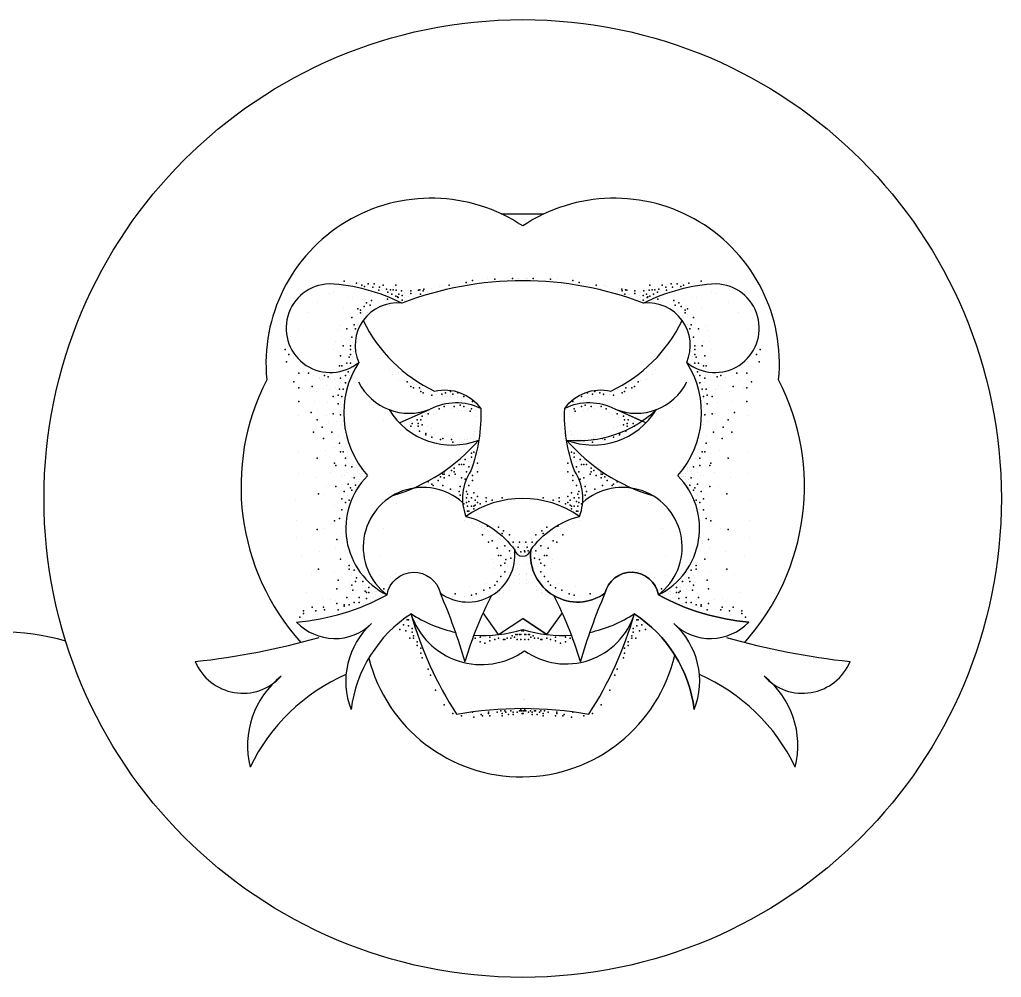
# Model space of a CAD drawing. Extents: x 225 to 1820, y 2205 to 3370.
# Drawn here: x 1113 to 1820, y 2394 to 3083 of the extents above; entities that cross this region are included whole.
import ezdxf

# ---------------------------------------------------------------- set-up
doc = ezdxf.new("R2010")
doc.units = 0
doc.header["$LTSCALE"] = 1000
doc.header["$MEASUREMENT"] = 0
for name, color, linetype in [('3', 3, 'CONTINUOUS'), ('4', 4, 'CONTINUOUS'), ('7', 7, 'CONTINUOUS'), ('BH', 3, 'CONTINUOUS'), ('DIM', 3, 'CONTINUOUS')]:
    doc.layers.add(name, color=color, linetype=linetype)

msp = doc.modelspace()

# ---------------------------------------------------------------- linework, layer by layer
at = {"layer": '3'}
for p, q in [((1428.13, 2892.56), (1428.13, 2892.56)), ((1446.6, 2893.98), (1446.6, 2893.98)), ((1450.15, 2896.82), (1450.15, 2896.82)), ((1472.17, 2896.82), (1472.17, 2896.82)), ((1477.85, 2896.82), (1477.85, 2896.82)), ((1478.67, 2896.82), (1478.67, 2896.82)), ((1500.69, 2896.82), (1500.69, 2896.82)), ((1504.24, 2893.98), (1504.24, 2893.98)), ((1522.71, 2892.56), (1522.71, 2892.56)), ((1336.5, 2886.17), (1336.5, 2886.17)), ((1339.34, 2886.88), (1339.34, 2886.88)), ((1390.48, 2886.88), (1390.48, 2886.88)), ((1398.29, 2885.46), (1398.29, 2885.46)), ((1406.82, 2887.59), (1406.82, 2887.59)), ((1409.66, 2889.72), (1409.66, 2889.72)), ((1415.34, 2891.14), (1415.34, 2891.14)), ((1416.76, 2891.85), (1416.76, 2891.85)), ((1419.6, 2889.72), (1419.6, 2889.72)), ((1531.23, 2889.72), (1531.23, 2889.72)), ((1534.07, 2891.85), (1534.07, 2891.85)), ((1535.49, 2891.14), (1535.49, 2891.14)), ((1541.18, 2889.72), (1541.18, 2889.72)), ((1544.02, 2887.59), (1544.02, 2887.59)), ((1552.54, 2885.46), (1552.54, 2885.46)), ((1560.35, 2886.88), (1560.35, 2886.88)), ((1611.5, 2886.88), (1611.5, 2886.88)), ((1614.34, 2886.17), (1614.34, 2886.17)), ((1327.26, 2879.78), (1327.26, 2879.78)), ((1349.99, 2883.33), (1349.99, 2883.33)), ((1352.83, 2883.33), (1352.83, 2883.33)), ((1359.94, 2881.91), (1359.94, 2881.91)), ((1371.3, 2879.78), (1371.3, 2879.78)), ((1390.48, 2883.33), (1390.48, 2883.33)), ((1391.19, 2884.75), (1391.19, 2884.75)), ((1393.32, 2884.04), (1393.32, 2884.04)), ((1396.87, 2884.04), (1396.87, 2884.04)), ((1553.96, 2884.04), (1553.96, 2884.04)), ((1557.51, 2884.04), (1557.51, 2884.04)), ((1559.64, 2884.75), (1559.64, 2884.75)), ((1560.35, 2883.33), (1560.35, 2883.33)), ((1579.53, 2879.78), (1579.53, 2879.78)), ((1590.9, 2881.91), (1590.9, 2881.91)), ((1598, 2883.33), (1598, 2883.33)), ((1600.84, 2883.33), (1600.84, 2883.33)), ((1623.57, 2879.78), (1623.57, 2879.78)), ((1320.16, 2872.68), (1320.16, 2872.68)), ((1346.44, 2876.23), (1346.44, 2876.23)), ((1356.39, 2871.26), (1356.39, 2871.26)), ((1358.52, 2874.81), (1358.52, 2874.81)), ((1363.49, 2872.68), (1363.49, 2872.68)), ((1367.75, 2874.1), (1367.75, 2874.1)), ((1372.01, 2876.94), (1372.01, 2876.94)), ((1376.27, 2877.65), (1376.27, 2877.65)), ((1379.83, 2877.65), (1379.83, 2877.65)), ((1571.01, 2877.65), (1571.01, 2877.65)), ((1574.56, 2877.65), (1574.56, 2877.65)), ((1578.82, 2876.94), (1578.82, 2876.94)), ((1583.09, 2874.1), (1583.09, 2874.1)), ((1587.35, 2872.68), (1587.35, 2872.68)), ((1592.32, 2874.81), (1592.32, 2874.81)), ((1594.45, 2871.26), (1594.45, 2871.26)), ((1604.39, 2876.23), (1604.39, 2876.23)), ((1630.68, 2872.68), (1630.68, 2872.68)), ((1356.39, 2864.17), (1356.39, 2864.17)), ((1360.65, 2870.55), (1360.65, 2870.55)), ((1590.19, 2870.55), (1590.19, 2870.55)), ((1594.45, 2864.17), (1594.45, 2864.17)), ((1313.77, 2859.91), (1313.77, 2859.91)), ((1342.18, 2859.2), (1342.18, 2859.2)), ((1343.6, 2863.46), (1343.6, 2863.46)), ((1354.25, 2860.62), (1354.25, 2860.62)), ((1596.58, 2860.62), (1596.58, 2860.62)), ((1607.24, 2863.46), (1607.24, 2863.46)), ((1608.66, 2859.2), (1608.66, 2859.2)), ((1637.07, 2859.91), (1637.07, 2859.91)), ((1340.76, 2851.39), (1340.76, 2851.39)), ((1345.02, 2851.39), (1345.02, 2851.39)), ((1354.96, 2853.52), (1354.96, 2853.52)), ((1595.87, 2853.52), (1595.87, 2853.52)), ((1605.82, 2851.39), (1605.82, 2851.39)), ((1610.08, 2851.39), (1610.08, 2851.39)), ((1309.5, 2845.71), (1309.5, 2845.71)), ((1339.34, 2845.71), (1339.34, 2845.71)), ((1353.54, 2844.29), (1353.54, 2844.29)), ((1354.25, 2848.55), (1354.25, 2848.55)), ((1596.58, 2848.55), (1596.58, 2848.55)), ((1597.29, 2844.29), (1597.29, 2844.29)), ((1611.5, 2845.71), (1611.5, 2845.71)), ((1641.33, 2845.71), (1641.33, 2845.71)), ((1310.21, 2839.32), (1310.21, 2839.32)), ((1313.77, 2837.19), (1313.77, 2837.19)), ((1352.83, 2840.74), (1352.83, 2840.74)), ((1354.25, 2835.77), (1354.25, 2835.77)), ((1372.01, 2839.32), (1372.01, 2839.32)), ((1578.82, 2839.32), (1578.82, 2839.32)), ((1596.58, 2835.77), (1596.58, 2835.77)), ((1598, 2840.74), (1598, 2840.74)), ((1637.07, 2837.19), (1637.07, 2837.19)), ((1640.62, 2839.32), (1640.62, 2839.32)), ((1317.32, 2830.09), (1317.32, 2830.09)), ((1321.58, 2829.38), (1321.58, 2829.38)), ((1352.12, 2833.64), (1352.12, 2833.64)), ((1352.83, 2830.09), (1352.83, 2830.09)), ((1354.25, 2833.64), (1354.25, 2833.64)), ((1379.83, 2831.51), (1379.83, 2831.51)), ((1386.22, 2829.38), (1386.22, 2829.38)), ((1564.62, 2829.38), (1564.62, 2829.38)), ((1571.01, 2831.51), (1571.01, 2831.51)), ((1596.58, 2833.64), (1596.58, 2833.64)), ((1598, 2830.09), (1598, 2830.09)), ((1598.71, 2833.64), (1598.71, 2833.64)), ((1629.26, 2829.38), (1629.26, 2829.38)), ((1633.52, 2830.09), (1633.52, 2830.09)), ((1318.74, 2823.7), (1318.74, 2823.7)), ((1324.42, 2827.25), (1324.42, 2827.25)), ((1329.39, 2825.83), (1329.39, 2825.83)), ((1329.39, 2825.12), (1329.39, 2825.12)), ((1330.1, 2823.7), (1330.1, 2823.7)), ((1331.52, 2824.41), (1331.52, 2824.41)), ((1337.21, 2824.41), (1337.21, 2824.41)), ((1340.05, 2824.41), (1340.05, 2824.41)), ((1343.6, 2827.25), (1343.6, 2827.25)), ((1344.31, 2822.28), (1344.31, 2822.28)), ((1347.15, 2822.28), (1347.15, 2822.28)), ((1348.57, 2822.28), (1348.57, 2822.28)), ((1350.7, 2827.25), (1350.7, 2827.25)), ((1381.96, 2827.96), (1381.96, 2827.96)), ((1386.22, 2827.96), (1386.22, 2827.96)), ((1386.22, 2824.41), (1386.22, 2824.41)), ((1390.48, 2823.7), (1390.48, 2823.7)), ((1396.16, 2821.57), (1396.16, 2821.57)), ((1554.67, 2821.57), (1554.67, 2821.57)), ((1560.35, 2823.7), (1560.35, 2823.7)), ((1564.62, 2827.96), (1564.62, 2827.96)), ((1564.62, 2824.41), (1564.62, 2824.41)), ((1568.88, 2827.96), (1568.88, 2827.96)), ((1600.13, 2827.25), (1600.13, 2827.25)), ((1602.26, 2822.28), (1602.26, 2822.28)), ((1603.68, 2822.28), (1603.68, 2822.28)), ((1606.53, 2822.28), (1606.53, 2822.28)), ((1607.24, 2827.25), (1607.24, 2827.25)), ((1610.79, 2824.41), (1610.79, 2824.41)), ((1613.63, 2824.41), (1613.63, 2824.41)), ((1619.31, 2824.41), (1619.31, 2824.41)), ((1620.73, 2823.7), (1620.73, 2823.7)), ((1621.44, 2825.83), (1621.44, 2825.83)), ((1621.44, 2825.12), (1621.44, 2825.12)), ((1626.41, 2827.25), (1626.41, 2827.25)), ((1632.1, 2823.7), (1632.1, 2823.7)), ((1316.61, 2818.02), (1316.61, 2818.02)), ((1326.55, 2815.89), (1326.55, 2815.89)), ((1332.23, 2818.02), (1332.23, 2818.02)), ((1334.37, 2820.15), (1334.37, 2820.15)), ((1336.5, 2817.31), (1336.5, 2817.31)), ((1340.76, 2818.73), (1340.76, 2818.73)), ((1399, 2820.86), (1399, 2820.86)), ((1406.82, 2817.31), (1406.82, 2817.31)), ((1408.95, 2815.89), (1408.95, 2815.89)), ((1541.89, 2815.89), (1541.89, 2815.89)), ((1544.02, 2817.31), (1544.02, 2817.31)), ((1551.83, 2820.86), (1551.83, 2820.86)), ((1610.08, 2818.73), (1610.08, 2818.73)), ((1614.34, 2817.31), (1614.34, 2817.31)), ((1616.47, 2820.15), (1616.47, 2820.15)), ((1618.6, 2818.02), (1618.6, 2818.02)), ((1624.28, 2815.89), (1624.28, 2815.89)), ((1634.23, 2818.02), (1634.23, 2818.02)), ((1325.13, 2808.08), (1325.13, 2808.08)), ((1345.02, 2810.92), (1345.02, 2810.92)), ((1413.21, 2813.76), (1413.21, 2813.76)), ((1417.47, 2813.05), (1417.47, 2813.05)), ((1421.02, 2812.34), (1421.02, 2812.34)), ((1423.16, 2812.34), (1423.16, 2812.34)), ((1428.13, 2811.63), (1428.13, 2811.63)), ((1431.68, 2808.79), (1431.68, 2808.79)), ((1519.16, 2808.79), (1519.16, 2808.79)), ((1522.71, 2811.63), (1522.71, 2811.63)), ((1527.68, 2812.34), (1527.68, 2812.34)), ((1529.81, 2812.34), (1529.81, 2812.34)), ((1533.36, 2813.05), (1533.36, 2813.05)), ((1537.62, 2813.76), (1537.62, 2813.76)), ((1605.82, 2810.92), (1605.82, 2810.92)), ((1625.7, 2808.08), (1625.7, 2808.08)), ((1327.26, 2802.41), (1327.26, 2802.41)), ((1335.08, 2807.37), (1335.08, 2807.37)), ((1344.31, 2807.37), (1344.31, 2807.37)), ((1345.02, 2803.83), (1345.02, 2803.83)), ((1367.75, 2803.83), (1367.75, 2803.83)), ((1418.18, 2802.41), (1418.18, 2802.41)), ((1423.87, 2803.12), (1423.87, 2803.12)), ((1428.13, 2803.12), (1428.13, 2803.12)), ((1428.84, 2801.7), (1428.84, 2801.7)), ((1431.68, 2801.7), (1431.68, 2801.7)), ((1434.52, 2807.37), (1434.52, 2807.37)), ((1438.07, 2800.99), (1438.07, 2800.99)), ((1441.62, 2801.7), (1441.62, 2801.7)), ((1509.21, 2801.7), (1509.21, 2801.7)), ((1512.76, 2800.99), (1512.76, 2800.99)), ((1516.31, 2807.37), (1516.31, 2807.37)), ((1519.16, 2801.7), (1519.16, 2801.7)), ((1522, 2801.7), (1522, 2801.7)), ((1522.71, 2803.12), (1522.71, 2803.12)), ((1526.97, 2803.12), (1526.97, 2803.12)), ((1532.65, 2802.41), (1532.65, 2802.41)), ((1583.09, 2803.83), (1583.09, 2803.83)), ((1605.82, 2803.83), (1605.82, 2803.83)), ((1606.53, 2807.37), (1606.53, 2807.37)), ((1615.76, 2807.37), (1615.76, 2807.37)), ((1623.57, 2802.41), (1623.57, 2802.41)), ((1313.77, 2798.15), (1313.77, 2798.15)), ((1334.37, 2798.15), (1334.37, 2798.15)), ((1336.5, 2799.57), (1336.5, 2799.57)), ((1341.47, 2793.89), (1341.47, 2793.89)), ((1343.6, 2798.86), (1343.6, 2798.86)), ((1374.85, 2795.31), (1374.85, 2795.31)), ((1392.61, 2795.31), (1392.61, 2795.31)), ((1399.72, 2795.31), (1399.72, 2795.31)), ((1406.11, 2796.73), (1406.11, 2796.73)), ((1408.24, 2800.28), (1408.24, 2800.28)), ((1411.08, 2798.86), (1411.08, 2798.86)), ((1413.21, 2800.28), (1413.21, 2800.28)), ((1441.62, 2797.44), (1441.62, 2797.44)), ((1509.21, 2797.44), (1509.21, 2797.44)), ((1537.62, 2800.28), (1537.62, 2800.28)), ((1539.76, 2798.86), (1539.76, 2798.86)), ((1542.6, 2800.28), (1542.6, 2800.28)), ((1544.73, 2796.73), (1544.73, 2796.73)), ((1551.12, 2795.31), (1551.12, 2795.31)), ((1558.22, 2795.31), (1558.22, 2795.31)), ((1575.98, 2795.31), (1575.98, 2795.31)), ((1607.24, 2798.86), (1607.24, 2798.86)), ((1609.37, 2793.89), (1609.37, 2793.89)), ((1614.34, 2799.57), (1614.34, 2799.57)), ((1616.47, 2798.15), (1616.47, 2798.15)), ((1637.07, 2798.15), (1637.07, 2798.15)), ((1335.79, 2793.18), (1335.79, 2793.18)), ((1345.02, 2791.76), (1345.02, 2791.76)), ((1394.03, 2791.76), (1394.03, 2791.76)), ((1397.58, 2788.92), (1397.58, 2788.92)), ((1406.82, 2790.34), (1406.82, 2790.34)), ((1409.66, 2788.92), (1409.66, 2788.92)), ((1440.91, 2786.79), (1440.91, 2786.79)), ((1444.51, 2787.48), (1444.51, 2787.48)), ((1506.33, 2787.48), (1506.33, 2787.48)), ((1509.92, 2786.79), (1509.92, 2786.79)), ((1541.18, 2788.92), (1541.18, 2788.92)), ((1544.02, 2790.34), (1544.02, 2790.34)), ((1553.25, 2788.92), (1553.25, 2788.92)), ((1556.8, 2791.76), (1556.8, 2791.76)), ((1605.82, 2791.76), (1605.82, 2791.76)), ((1615.05, 2793.18), (1615.05, 2793.18)), ((1342.89, 2783.24), (1342.89, 2783.24)), ((1347.15, 2781.82), (1347.15, 2781.82)), ((1404.69, 2784.66), (1404.69, 2784.66)), ((1411.79, 2784.66), (1411.79, 2784.66)), ((1418.89, 2783.95), (1418.89, 2783.95)), ((1423.16, 2783.95), (1423.16, 2783.95)), ((1423.16, 2782.53), (1423.16, 2782.53)), ((1424.58, 2783.95), (1424.58, 2783.95)), ((1430.97, 2781.82), (1430.97, 2781.82)), ((1433.81, 2781.11), (1433.81, 2781.11)), ((1435.94, 2781.11), (1435.94, 2781.11)), ((1438.07, 2781.82), (1438.07, 2781.82)), ((1440.2, 2784.66), (1440.2, 2784.66)), ((1445.02, 2783.88), (1445.02, 2783.88)), ((1505.81, 2783.88), (1505.81, 2783.88)), ((1510.63, 2784.66), (1510.63, 2784.66)), ((1512.76, 2781.82), (1512.76, 2781.82)), ((1514.89, 2781.11), (1514.89, 2781.11)), ((1517.03, 2781.11), (1517.03, 2781.11)), ((1519.87, 2781.82), (1519.87, 2781.82)), ((1526.26, 2783.95), (1526.26, 2783.95)), ((1527.68, 2783.95), (1527.68, 2783.95)), ((1527.68, 2782.53), (1527.68, 2782.53)), ((1531.94, 2783.95), (1531.94, 2783.95)), ((1539.05, 2784.66), (1539.05, 2784.66)), ((1546.15, 2784.66), (1546.15, 2784.66)), ((1603.68, 2781.82), (1603.68, 2781.82)), ((1607.95, 2783.24), (1607.95, 2783.24)), ((1333.66, 2773.3), (1333.66, 2773.3)), ((1340.05, 2775.43), (1340.05, 2775.43)), ((1345.02, 2776.14), (1345.02, 2776.14)), ((1348.57, 2777.56), (1348.57, 2777.56)), ((1413.21, 2778.98), (1413.21, 2778.98)), ((1418.89, 2777.56), (1418.89, 2777.56)), ((1421.74, 2777.56), (1421.74, 2777.56)), ((1423.16, 2776.85), (1423.16, 2776.85)), ((1423.87, 2777.56), (1423.87, 2777.56)), ((1430.26, 2778.98), (1430.26, 2778.98)), ((1430.26, 2776.85), (1430.26, 2776.85)), ((1431.68, 2778.98), (1431.68, 2778.98)), ((1519.16, 2778.98), (1519.16, 2778.98)), ((1520.58, 2778.98), (1520.58, 2778.98)), ((1520.58, 2776.85), (1520.58, 2776.85)), ((1526.97, 2777.56), (1526.97, 2777.56)), ((1527.68, 2776.85), (1527.68, 2776.85)), ((1529.1, 2777.56), (1529.1, 2777.56)), ((1531.94, 2777.56), (1531.94, 2777.56)), ((1537.62, 2778.98), (1537.62, 2778.98)), ((1602.26, 2777.56), (1602.26, 2777.56)), ((1605.82, 2776.14), (1605.82, 2776.14)), ((1610.79, 2775.43), (1610.79, 2775.43)), ((1617.18, 2773.3), (1617.18, 2773.3)), ((1313.77, 2771.88), (1313.77, 2771.88)), ((1349.14, 2768.52), (1349.14, 2768.52)), ((1349.28, 2771.88), (1349.28, 2771.88)), ((1349.28, 2766.2), (1349.28, 2766.2)), ((1350.7, 2767.62), (1350.7, 2767.62)), ((1352.12, 2770.46), (1352.12, 2770.46)), ((1436.65, 2765.49), (1436.65, 2765.49)), ((1440.91, 2765.49), (1440.91, 2765.49)), ((1509.92, 2765.49), (1509.92, 2765.49)), ((1514.18, 2765.49), (1514.18, 2765.49)), ((1598.71, 2770.46), (1598.71, 2770.46)), ((1600.13, 2767.62), (1600.13, 2767.62)), ((1601.55, 2771.88), (1601.55, 2771.88)), ((1601.55, 2766.2), (1601.55, 2766.2)), ((1601.7, 2768.52), (1601.7, 2768.52)), ((1637.07, 2771.88), (1637.07, 2771.88)), ((1349.99, 2759.81), (1349.99, 2759.81)), ((1352.83, 2763.36), (1352.83, 2763.36)), ((1353.54, 2758.39), (1353.54, 2758.39)), ((1355.18, 2760.87), (1355.18, 2760.87)), ((1356.39, 2764.07), (1356.39, 2764.07)), ((1356.39, 2761.23), (1356.39, 2761.23)), ((1356.39, 2759.1), (1356.39, 2759.1)), ((1356.39, 2759.1), (1356.39, 2759.1)), ((1434.52, 2761.94), (1434.52, 2761.94)), ((1437.36, 2761.94), (1437.36, 2761.94)), ((1513.47, 2761.94), (1513.47, 2761.94)), ((1516.31, 2761.94), (1516.31, 2761.94)), ((1594.45, 2764.07), (1594.45, 2764.07)), ((1594.45, 2761.23), (1594.45, 2761.23)), ((1594.45, 2759.1), (1594.45, 2759.1)), ((1594.45, 2759.1), (1594.45, 2759.1)), ((1595.65, 2760.87), (1595.65, 2760.87)), ((1597.29, 2758.39), (1597.29, 2758.39)), ((1598, 2763.36), (1598, 2763.36)), ((1600.84, 2759.81), (1600.84, 2759.81)), ((1313.77, 2756.26), (1313.77, 2756.26)), ((1325.84, 2753.42), (1325.84, 2753.42)), ((1337.21, 2756.97), (1337.21, 2756.97)), ((1345.02, 2754.84), (1345.02, 2754.84)), ((1347.15, 2754.84), (1347.15, 2754.84)), ((1349.28, 2756.97), (1349.28, 2756.97)), ((1352.12, 2753.42), (1352.12, 2753.42)), ((1354.25, 2754.13), (1354.25, 2754.13)), ((1355.68, 2752), (1355.68, 2752)), ((1356.39, 2757.68), (1356.39, 2757.68)), ((1357.81, 2756.26), (1357.81, 2756.26)), ((1357.81, 2752), (1357.81, 2752)), ((1358.41, 2754.22), (1358.41, 2754.22)), ((1359.94, 2754.13), (1359.94, 2754.13)), ((1361.36, 2754.13), (1361.36, 2754.13)), ((1362.61, 2756.39), (1362.61, 2756.39)), ((1362.78, 2756.26), (1362.78, 2756.26)), ((1363.61, 2754.91), (1363.61, 2754.91)), ((1587.22, 2754.91), (1587.22, 2754.91)), ((1588.06, 2756.26), (1588.06, 2756.26)), ((1588.22, 2756.39), (1588.22, 2756.39)), ((1589.48, 2754.13), (1589.48, 2754.13)), ((1590.9, 2754.13), (1590.9, 2754.13)), ((1592.43, 2754.22), (1592.43, 2754.22)), ((1593.03, 2756.26), (1593.03, 2756.26)), ((1593.03, 2752), (1593.03, 2752)), ((1594.45, 2757.68), (1594.45, 2757.68)), ((1595.16, 2752), (1595.16, 2752)), ((1596.58, 2754.13), (1596.58, 2754.13)), ((1598.71, 2753.42), (1598.71, 2753.42)), ((1601.55, 2756.97), (1601.55, 2756.97)), ((1603.68, 2754.84), (1603.68, 2754.84)), ((1605.82, 2754.84), (1605.82, 2754.84)), ((1613.63, 2756.97), (1613.63, 2756.97)), ((1624.99, 2753.42), (1624.99, 2753.42)), ((1637.07, 2756.26), (1637.07, 2756.26)), ((1334.37, 2747.03), (1334.37, 2747.03)), ((1345.02, 2748.45), (1345.02, 2748.45)), ((1354.25, 2749.87), (1354.25, 2749.87)), ((1355.68, 2746.32), (1355.68, 2746.32)), ((1357.1, 2750.58), (1357.1, 2750.58)), ((1357.65, 2746.5), (1357.65, 2746.5)), ((1593.18, 2746.5), (1593.18, 2746.5)), ((1593.74, 2750.58), (1593.74, 2750.58)), ((1595.16, 2746.32), (1595.16, 2746.32)), ((1596.58, 2749.87), (1596.58, 2749.87)), ((1605.82, 2748.45), (1605.82, 2748.45)), ((1616.47, 2747.03), (1616.47, 2747.03)), ((1311.64, 2737.81), (1311.64, 2737.81)), ((1332.23, 2741.35), (1332.23, 2741.35)), ((1343.6, 2742.06), (1343.6, 2742.06)), ((1349.28, 2740.64), (1349.28, 2740.64)), ((1399, 2743.48), (1399, 2743.48)), ((1410.37, 2743.48), (1410.37, 2743.48)), ((1540.47, 2743.48), (1540.47, 2743.48)), ((1551.83, 2743.48), (1551.83, 2743.48)), ((1601.55, 2740.64), (1601.55, 2740.64)), ((1607.24, 2742.06), (1607.24, 2742.06)), ((1618.6, 2741.35), (1618.6, 2741.35)), ((1639.2, 2737.81), (1639.2, 2737.81)), ((1340.05, 2733.55), (1340.05, 2733.55)), ((1347.86, 2730.71), (1347.86, 2730.71)), ((1384.8, 2734.97), (1384.8, 2734.97)), ((1566.04, 2734.97), (1566.04, 2734.97)), ((1602.97, 2730.71), (1602.97, 2730.71)), ((1610.79, 2733.55), (1610.79, 2733.55)), ((1312.35, 2722.9), (1312.35, 2722.9)), ((1347.15, 2722.9), (1347.15, 2722.9)), ((1433.81, 2722.9), (1433.81, 2722.9)), ((1517.03, 2722.9), (1517.03, 2722.9)), ((1603.68, 2722.9), (1603.68, 2722.9)), ((1638.49, 2722.9), (1638.49, 2722.9)), ((1332.94, 2717.22), (1332.94, 2717.22)), ((1337.92, 2720.77), (1337.92, 2720.77)), ((1347.15, 2718.64), (1347.15, 2718.64)), ((1374.85, 2717.22), (1374.85, 2717.22)), ((1438.78, 2721.48), (1438.78, 2721.48)), ((1444.47, 2720.77), (1444.47, 2720.77)), ((1448.02, 2717.22), (1448.02, 2717.22)), ((1448.73, 2718.64), (1448.73, 2718.64)), ((1450.15, 2715.8), (1450.15, 2715.8)), ((1500.69, 2715.8), (1500.69, 2715.8)), ((1502.11, 2718.64), (1502.11, 2718.64)), ((1502.82, 2717.22), (1502.82, 2717.22)), ((1506.37, 2720.77), (1506.37, 2720.77)), ((1512.05, 2721.48), (1512.05, 2721.48)), ((1575.98, 2717.22), (1575.98, 2717.22)), ((1603.68, 2718.64), (1603.68, 2718.64)), ((1612.92, 2720.77), (1612.92, 2720.77)), ((1617.89, 2717.22), (1617.89, 2717.22)), ((1312.35, 2710.83), (1312.35, 2710.83)), ((1345.02, 2713.67), (1345.02, 2713.67)), ((1452.28, 2712.25), (1452.28, 2712.25)), ((1456.54, 2713.67), (1456.54, 2713.67)), ((1458.67, 2710.12), (1458.67, 2710.12)), ((1459.38, 2708.7), (1459.38, 2708.7)), ((1465.78, 2710.12), (1465.78, 2710.12)), ((1469.33, 2710.12), (1469.33, 2710.12)), ((1481.51, 2710.12), (1481.51, 2710.12)), ((1485.06, 2710.12), (1485.06, 2710.12)), ((1491.45, 2708.7), (1491.45, 2708.7)), ((1492.16, 2710.12), (1492.16, 2710.12)), ((1494.29, 2713.67), (1494.29, 2713.67)), ((1498.56, 2712.25), (1498.56, 2712.25)), ((1605.82, 2713.67), (1605.82, 2713.67)), ((1638.49, 2710.83), (1638.49, 2710.83)), ((1340.76, 2703.02), (1340.76, 2703.02)), ((1345.73, 2705.86), (1345.73, 2705.86)), ((1454.41, 2707.99), (1454.41, 2707.99)), ((1459.38, 2703.73), (1459.38, 2703.73)), ((1461.51, 2704.44), (1461.51, 2704.44)), ((1461.51, 2701.6), (1461.51, 2701.6)), ((1463.64, 2707.99), (1463.64, 2707.99)), ((1464.35, 2703.02), (1464.35, 2703.02)), ((1466.49, 2704.44), (1466.49, 2704.44)), ((1467.91, 2705.86), (1467.91, 2705.86)), ((1472.17, 2705.15), (1472.17, 2705.15)), ((1472.88, 2702.31), (1472.88, 2702.31)), ((1477.96, 2702.31), (1477.96, 2702.31)), ((1478.67, 2705.15), (1478.67, 2705.15)), ((1482.93, 2705.86), (1482.93, 2705.86)), ((1484.35, 2704.44), (1484.35, 2704.44)), ((1486.48, 2703.02), (1486.48, 2703.02)), ((1487.19, 2707.99), (1487.19, 2707.99)), ((1489.32, 2704.44), (1489.32, 2704.44)), ((1489.32, 2701.6), (1489.32, 2701.6)), ((1491.45, 2703.73), (1491.45, 2703.73)), ((1496.43, 2707.99), (1496.43, 2707.99)), ((1605.11, 2705.86), (1605.11, 2705.86)), ((1610.08, 2703.02), (1610.08, 2703.02)), ((1315.9, 2697.34), (1315.9, 2697.34)), ((1329.39, 2700.18), (1329.39, 2700.18)), ((1347.15, 2700.89), (1347.15, 2700.89)), ((1372.72, 2696.63), (1372.72, 2696.63)), ((1453.7, 2694.5), (1453.7, 2694.5)), ((1461.51, 2695.21), (1461.51, 2695.21)), ((1466.49, 2698.76), (1466.49, 2698.76)), ((1468.62, 2699.47), (1468.62, 2699.47)), ((1470.04, 2697.34), (1470.04, 2697.34)), ((1472.88, 2696.63), (1472.88, 2696.63)), ((1472.88, 2695.21), (1472.88, 2695.21)), ((1477.96, 2696.63), (1477.96, 2696.63)), ((1477.96, 2695.21), (1477.96, 2695.21)), ((1480.8, 2697.34), (1480.8, 2697.34)), ((1482.22, 2699.47), (1482.22, 2699.47)), ((1484.35, 2698.76), (1484.35, 2698.76)), ((1489.32, 2695.21), (1489.32, 2695.21)), ((1497.14, 2694.5), (1497.14, 2694.5)), ((1578.11, 2696.63), (1578.11, 2696.63)), ((1603.68, 2700.89), (1603.68, 2700.89)), ((1621.44, 2700.18), (1621.44, 2700.18)), ((1634.94, 2697.34), (1634.94, 2697.34)), ((1349.28, 2692.37), (1349.28, 2692.37)), ((1394.03, 2687.4), (1394.03, 2687.4)), ((1454.41, 2692.37), (1454.41, 2692.37)), ((1455.12, 2688.11), (1455.12, 2688.11)), ((1464.35, 2689.53), (1464.35, 2689.53)), ((1467.2, 2688.11), (1467.2, 2688.11)), ((1470.04, 2687.4), (1470.04, 2687.4)), ((1471.46, 2688.11), (1471.46, 2688.11)), ((1472.88, 2690.95), (1472.88, 2690.95)), ((1477.96, 2690.95), (1477.96, 2690.95)), ((1479.38, 2688.11), (1479.38, 2688.11)), ((1480.8, 2687.4), (1480.8, 2687.4)), ((1483.64, 2688.11), (1483.64, 2688.11)), ((1486.48, 2689.53), (1486.48, 2689.53)), ((1495.72, 2688.11), (1495.72, 2688.11)), ((1496.43, 2692.37), (1496.43, 2692.37)), ((1556.8, 2687.4), (1556.8, 2687.4)), ((1601.55, 2692.37), (1601.55, 2692.37)), ((1323, 2683.85), (1323, 2683.85)), ((1340.05, 2685.27), (1340.05, 2685.27)), ((1352.12, 2683.14), (1352.12, 2683.14)), ((1372.72, 2683.14), (1372.72, 2683.14)), ((1380.54, 2681.72), (1380.54, 2681.72)), ((1384.09, 2684.56), (1384.09, 2684.56)), ((1462.22, 2683.85), (1462.22, 2683.85)), ((1469.33, 2683.14), (1469.33, 2683.14)), ((1472.88, 2684.56), (1472.88, 2684.56)), ((1472.88, 2683.85), (1472.88, 2683.85)), ((1472.88, 2680.3), (1472.88, 2680.3)), ((1477.96, 2684.56), (1477.96, 2684.56)), ((1477.96, 2683.85), (1477.96, 2683.85)), ((1477.96, 2680.3), (1477.96, 2680.3)), ((1481.51, 2683.14), (1481.51, 2683.14)), ((1488.61, 2683.85), (1488.61, 2683.85)), ((1566.75, 2684.56), (1566.75, 2684.56)), ((1570.3, 2681.72), (1570.3, 2681.72)), ((1578.11, 2683.14), (1578.11, 2683.14)), ((1598.71, 2683.14), (1598.71, 2683.14)), ((1610.79, 2685.27), (1610.79, 2685.27)), ((1627.84, 2683.85), (1627.84, 2683.85)), ((1350.7, 2678.17), (1350.7, 2678.17)), ((1357.1, 2673.21), (1357.1, 2673.21)), ((1359.94, 2676.04), (1359.94, 2676.04)), ((1362.07, 2674.63), (1362.07, 2674.63)), ((1437.36, 2675.33), (1437.36, 2675.33)), ((1449.44, 2677.46), (1449.44, 2677.46)), ((1458.67, 2678.17), (1458.67, 2678.17)), ((1461.51, 2676.04), (1461.51, 2676.04)), ((1465.78, 2675.33), (1465.78, 2675.33)), ((1468.62, 2678.17), (1468.62, 2678.17)), ((1472.88, 2677.46), (1472.88, 2677.46)), ((1477.96, 2677.46), (1477.96, 2677.46)), ((1482.22, 2678.17), (1482.22, 2678.17)), ((1485.06, 2675.33), (1485.06, 2675.33)), ((1489.32, 2676.04), (1489.32, 2676.04)), ((1492.16, 2678.17), (1492.16, 2678.17)), ((1501.4, 2677.46), (1501.4, 2677.46)), ((1513.47, 2675.33), (1513.47, 2675.33)), ((1588.77, 2674.63), (1588.77, 2674.63)), ((1590.9, 2676.04), (1590.9, 2676.04)), ((1593.74, 2673.21), (1593.74, 2673.21)), ((1600.13, 2678.17), (1600.13, 2678.17)), ((1319.45, 2671.08), (1319.45, 2671.08)), ((1331.52, 2666.82), (1331.52, 2666.82)), ((1337.21, 2666.11), (1337.21, 2666.11)), ((1349.99, 2666.11), (1349.99, 2666.11)), ((1362.78, 2671.79), (1362.78, 2671.79)), ((1365.62, 2668.24), (1365.62, 2668.24)), ((1367.04, 2670.37), (1367.04, 2670.37)), ((1367.75, 2667.53), (1367.75, 2667.53)), ((1369.17, 2671.79), (1369.17, 2671.79)), ((1369.17, 2669.66), (1369.17, 2669.66)), ((1369.17, 2669.66), (1369.17, 2669.66)), ((1369.17, 2666.11), (1369.17, 2666.11)), ((1369.88, 2671.79), (1369.88, 2671.79)), ((1373.43, 2668.95), (1373.43, 2668.95)), ((1424.58, 2668.24), (1424.58, 2668.24)), ((1433.81, 2668.24), (1433.81, 2668.24)), ((1450.86, 2671.79), (1450.86, 2671.79)), ((1452.99, 2666.11), (1452.99, 2666.11)), ((1458.67, 2669.66), (1458.67, 2669.66)), ((1460.8, 2670.37), (1460.8, 2670.37)), ((1461.51, 2672.5), (1461.51, 2672.5)), ((1461.51, 2671.08), (1461.51, 2671.08)), ((1465.78, 2672.5), (1465.78, 2672.5)), ((1485.06, 2672.5), (1485.06, 2672.5)), ((1489.32, 2672.5), (1489.32, 2672.5)), ((1489.32, 2671.08), (1489.32, 2671.08)), ((1490.03, 2670.37), (1490.03, 2670.37)), ((1492.16, 2669.66), (1492.16, 2669.66)), ((1497.85, 2666.11), (1497.85, 2666.11)), ((1499.98, 2671.79), (1499.98, 2671.79)), ((1517.03, 2668.24), (1517.03, 2668.24)), ((1526.26, 2668.24), (1526.26, 2668.24)), ((1577.4, 2668.95), (1577.4, 2668.95)), ((1580.95, 2671.79), (1580.95, 2671.79)), ((1581.66, 2671.79), (1581.66, 2671.79)), ((1581.66, 2669.66), (1581.66, 2669.66)), ((1581.66, 2669.66), (1581.66, 2669.66)), ((1581.66, 2666.11), (1581.66, 2666.11)), ((1583.09, 2667.53), (1583.09, 2667.53)), ((1583.8, 2670.37), (1583.8, 2670.37)), ((1585.22, 2668.24), (1585.22, 2668.24)), ((1588.06, 2671.79), (1588.06, 2671.79)), ((1600.84, 2666.11), (1600.84, 2666.11)), ((1613.63, 2666.11), (1613.63, 2666.11)), ((1619.31, 2666.82), (1619.31, 2666.82)), ((1631.39, 2671.08), (1631.39, 2671.08)), ((1340.76, 2665.4), (1340.76, 2665.4)), ((1348.57, 2660.43), (1348.57, 2660.43)), ((1360.65, 2663.27), (1360.65, 2663.27)), ((1365.62, 2664.69), (1365.62, 2664.69)), ((1370.59, 2665.4), (1370.59, 2665.4)), ((1580.24, 2665.4), (1580.24, 2665.4)), ((1585.22, 2664.69), (1585.22, 2664.69)), ((1590.19, 2663.27), (1590.19, 2663.27)), ((1602.26, 2660.43), (1602.26, 2660.43)), ((1610.08, 2665.4), (1610.08, 2665.4)), ((1325.84, 2654.75), (1325.84, 2654.75)), ((1334.37, 2656.17), (1334.37, 2656.17)), ((1458.02, 2640.6), (1446.86, 2656.18)), ((1458.02, 2640.6), (1475.42, 2652.28)), ((1475.42, 2652.28), (1492.82, 2640.6)), ((1492.82, 2640.6), (1475.42, 2652.28)), ((1492.82, 2640.6), (1503.98, 2656.18)), ((1492.82, 2640.6), (1503.98, 2656.18)), ((1616.47, 2656.17), (1616.47, 2656.17)), ((1624.99, 2654.75), (1624.99, 2654.75)), ((1318.03, 2649.78), (1318.03, 2649.78)), ((1632.81, 2649.78), (1632.81, 2649.78)), ((1475.93, 2594.01), (1475.93, 2594.01)), ((1476.64, 2594.01), (1476.64, 2594.01))]:
    msp.add_line(p, q, dxfattribs=at)
for points in [[(1388.31, 2879.21, 0.103998), (1336.07, 2893.09, 1.402604), (1357.29, 2836.6)], [(1593.54, 2836.6, 1.402604), (1614.77, 2893.09, 0.103998), (1562.52, 2879.21, 0.103998)], [(1360.53, 2866.84, 0.174193), (1412.01, 2815.95, -0.300232), (1445.17, 2803.47, -0.09798), (1438.07, 2758.5, 0.245557), (1434.5, 2725.71, -0.174171), (1469.65, 2701.45, 0.766458), (1481.18, 2701.45, -0.174171), (1516.33, 2725.71, 0.245557), (1512.77, 2758.5, -0.09798), (1505.66, 2803.47, -0.300232), (1538.83, 2815.95, 0.174193), (1590.31, 2866.84)], [(1146.27, 2635.89, 0.278224), (972.09, 2588.87, -0.262596), (803.89, 2557.75, -0.262596)]]:
    msp.add_lwpolyline(points, format="xyb", dxfattribs=at)
for points in [[(1386.67, 2792.93), (1408.78, 2802.88)], [(1561.28, 2794.23), (1542.05, 2802.88)], [(1564.17, 2792.93), (1542.05, 2802.88)]]:
    msp.add_lwpolyline(points, dxfattribs=at)
for centre, radius, start, end in [((1475.42, 2652.18), 243.16, 69.00913, 110.99087), ((1393.55, 2840.42), 40.51, 206.21385, 292.08999), ((1557.29, 2840.42), 40.51, 247.91001, 333.78615), ((1427.58, 2766.17), 41.24, 64.74057, 117.11114), ((1523.26, 2766.17), 41.24, 62.88886, 115.25943), ((1523.26, 2766.17), 41.24, 62.88886, 115.25943), ((1424.63, 2830.41), 53.35, 211.47409, 291.08345), ((1515.35, 2862.43), 82.22, 264.17727, 313.26518), ((1526.2, 2830.41), 53.35, 248.91655, 328.52591), ((1344.94, 2865.99), 130.63, 286.42665, 319.20019), ((1605.9, 2865.99), 130.63, 220.79981, 253.57335), ((1605.9, 2865.99), 130.63, 220.79981, 253.57335), ((1475.42, 2667.05), 71.52, 55.10374, 124.89626), ((1012.37, 2496.5), 439.6, 16.40682, 23.28576), ((1676.39, 2551.43), 252.3, 152.32218, 163.82377), ((1274.45, 2551.43), 252.3, 16.17623, 27.67782), ((1274.45, 2551.43), 252.3, 16.17623, 27.67782), ((1938.46, 2496.5), 439.6, 156.71424, 163.59318), ((1938.46, 2496.5), 439.6, 156.71424, 163.59318), ((1445.7, 2672.52), 53.57, 198.17048, 305.52135), ((1506.67, 2671.12), 51.68, 234.73117, 342.77822), ((1340.14, 2675.69), 37.94, 223.40284, 314.18741), ((1403.51, 2606.95), 55.58, 131.63527, 201.50669), ((1610.7, 2675.69), 37.94, 225.81259, 316.59716), ((1547.33, 2606.95), 55.58, 338.49331, 48.36473), ((1273.89, 2635.5), 37.18, 202.62485, 317.93889), ((1676.95, 2635.5), 37.18, 222.06111, 337.37515), ((1340.68, 2560.63), 63.5, 128.11302, 194.05572), ((1610.15, 2560.63), 63.5, 345.94428, 51.88698)]:
    msp.add_arc(centre, radius, start, end, dxfattribs=at)
at = {"layer": '4'}
msp.add_line((1459.93, 2943.57), (1490.91, 2943.57), dxfattribs=at)
for points in [[(1635.33, 2634.98, 0.310976), (1659.77, 2824.08, 0.632576), (1475.42, 2934.86, 0.632576), (1291.07, 2824.08, 0.310976), (1315.51, 2634.98)], [(1312.57, 2649.62, 0.104786), (1377.69, 2669.21, -0.815327), (1416.17, 2670.29, 0.644789), (1469.65, 2701.45, 0.644789)], [(1481.18, 2701.45, 0.644789), (1534.67, 2670.29, -0.815327), (1573.14, 2669.21, 0.104786), (1638.27, 2649.62)], [(1638.27, 2649.62, -0.104786), (1573.14, 2669.21, 0.815327), (1534.67, 2670.29, -0.644789), (1481.18, 2701.45, -0.644789)], [(1395.21, 2655.55, 0.220483), (1351.8, 2586.57, 0.220483)], [(1523.68, 2642.13, 0.093644), (1556.03, 2655.82, 0.093644)], [(1555.62, 2655.55, -0.220483), (1599.04, 2586.57, -0.220483)]]:
    msp.add_lwpolyline(points, format="xyb", dxfattribs=at)
for centre, radius, start, end in [((1447.21, 2734.57), 94.59, 236.36028, 257.75945), ((1503.63, 2734.57), 94.59, 282.24055, 303.63972), ((1502.92, 2574.23), 96.91, 7.31813, 57.05333), ((1184.44, 3141.1), 522.82, 276.05358, 286.0189), ((1447.21, 2734.57), 94.59, 265.76922, 287.34893), ((1503.63, 2734.57), 94.59, 252.65107, 274.23078), ((1503.63, 2734.57), 94.59, 252.65107, 274.23078), ((1766.4, 3141.1), 522.82, 253.9811, 263.94642), ((1474.49, 2651.5), 113.38, 194.20488, 346.92582), ((1403.01, 2485.72), 137.46, 113.52552, 154.35933), ((1547.83, 2485.72), 137.46, 25.64067, 66.47448)]:
    msp.add_arc(centre, radius, start, end, dxfattribs=at)
at = {"layer": '7'}
msp.add_lwpolyline([(1394.81, 2655.82, 0.07292), (1427.72, 2583.25, -0.089086), (1523.12, 2583.25, 0.07292), (1556.03, 2655.82, 0.07292)], format="xyb", dxfattribs=at)
for centre, radius, start, end in [((1385.15, 2848.92), 30.45, 84.03494, 203.84858), ((1565.69, 2848.92), 30.45, 336.15142, 95.96506), ((1414.08, 2800.05), 67.53, 147.23039, 221.80309), ((1536.76, 2800.05), 67.53, 318.19691, 32.76961), ((1401.51, 2717.13), 53.51, 135.09633, 243.5677), ((1549.32, 2717.13), 53.51, 296.4323, 44.90367), ((1403.57, 2703.56), 43, 48.28911, 233.01079), ((1547.27, 2703.56), 43, 306.98921, 131.71089)]:
    msp.add_arc(centre, radius, start, end, dxfattribs=at)
at = {"layer": 'BH'}
for p in [(1346.84, 2895.02), (1355.76, 2893.61), (1364.21, 2893.15), (1368.44, 2893.15), (1434.63, 2894.08), (1439.32, 2895.49), (1455.28, 2896.43), (1467.96, 2896.9), (1482.88, 2896.9), (1495.55, 2896.43), (1511.51, 2895.49), (1516.21, 2894.08), (1582.4, 2893.15), (1586.62, 2893.15), (1595.07, 2893.61), (1603.99, 2895.02), (1359.52, 2892.21), (1361.4, 2891.27), (1367.5, 2890.8), (1371.72, 2888.46), (1372.19, 2890.8), (1375.01, 2892.21), (1377.36, 2889.39), (1378.3, 2887.05), (1380.17, 2888.92), (1381.11, 2885.64), (1382.05, 2888.92), (1383.93, 2892.21), (1384.4, 2888.46), (1386.28, 2885.64), (1388.15, 2887.99), (1394.73, 2887.99), (1394.73, 2886.11), (1400.36, 2888.46), (1401.3, 2888.92), (1401.77, 2885.64), (1403.65, 2887.99), (1404.11, 2889.39), (1422.42, 2892.21), (1528.41, 2892.21), (1546.72, 2889.39), (1547.19, 2887.99), (1549.07, 2885.64), (1549.54, 2888.92), (1550.48, 2888.46), (1556.11, 2887.99), (1556.11, 2886.11), (1562.68, 2887.99), (1564.56, 2885.64), (1566.44, 2888.46), (1566.91, 2892.21), (1568.78, 2888.92), (1569.72, 2885.64), (1570.66, 2888.92), (1572.54, 2887.05), (1573.48, 2889.39), (1575.83, 2892.21), (1578.64, 2890.8), (1579.11, 2888.46), (1583.34, 2890.8), (1589.44, 2891.27), (1591.32, 2892.21), (1362.93, 2879.47), (1366.48, 2881.25), (1378.03, 2882.14), (1383.93, 2884.24), (1385.34, 2883.77), (1385.81, 2883.3), (1388.62, 2884.7), (1388.62, 2881.42), (1562.21, 2884.7), (1562.21, 2881.42), (1565.03, 2883.3), (1565.5, 2883.77), (1566.91, 2884.24), (1572.81, 2882.14), (1584.36, 2881.25), (1587.91, 2879.47), (1356.71, 2875.04), (1358.48, 2874.15), (1358.48, 2872.37), (1361.15, 2876.81), (1365.59, 2877.7), (1585.24, 2877.7), (1589.69, 2876.81), (1592.35, 2874.15), (1592.35, 2872.37), (1594.13, 2875.04), (1352.26, 2868.82), (1598.57, 2868.82), (1348.71, 2860.83), (1354.04, 2863.5), (1354.93, 2860.83), (1595.91, 2860.83), (1596.8, 2863.5), (1602.13, 2860.83), (1352.26, 2854.62), (1598.57, 2854.62), (1304.28, 2845.75), (1346.04, 2848.41), (1351.37, 2848.41), (1351.37, 2845.75), (1599.46, 2848.41), (1599.46, 2845.75), (1604.79, 2848.41), (1646.55, 2845.75), (1305.17, 2836.87), (1306.95, 2842.19), (1344.27, 2841.31), (1348.71, 2835.98), (1350.49, 2840.42), (1351.37, 2842.19), (1351.37, 2835.98), (1599.46, 2842.19), (1599.46, 2835.98), (1600.35, 2840.42), (1602.13, 2835.98), (1606.57, 2841.31), (1643.89, 2842.19), (1645.66, 2836.87), (1314.06, 2828.88), (1321.17, 2828.88), (1343.38, 2834.21), (1345.16, 2834.21), (1349.6, 2829.77), (1601.24, 2829.77), (1605.68, 2834.21), (1607.46, 2834.21), (1629.67, 2828.88), (1636.78, 2828.88), (1310.5, 2822.67), (1332.72, 2827.11), (1335.38, 2826.22), (1344.27, 2825.33), (1347.82, 2827.11), (1347.82, 2821.78), (1392.25, 2822.67), (1558.59, 2822.67), (1603.02, 2827.11), (1603.02, 2821.78), (1606.57, 2825.33), (1615.45, 2826.22), (1618.12, 2827.11), (1640.33, 2822.67), (1314.06, 2818.23), (1323.83, 2819.12), (1343.38, 2817.34), (1346.04, 2817.34), (1394.91, 2819.12), (1396.69, 2818.23), (1401.13, 2818.23), (1402.02, 2815.57), (1403.8, 2814.68), (1419.79, 2814.68), (1423.34, 2815.57), (1428.68, 2814.68), (1522.16, 2814.68), (1527.49, 2815.57), (1531.05, 2814.68), (1547.04, 2814.68), (1548.82, 2815.57), (1549.7, 2818.23), (1554.15, 2818.23), (1555.92, 2819.12), (1604.79, 2817.34), (1607.46, 2817.34), (1627.01, 2819.12), (1636.78, 2818.23), (1314.06, 2808.47), (1338.94, 2812.02), (1342.49, 2812.9), (1345.16, 2812.02), (1410.02, 2812.9), (1417.13, 2813.79), (1425.12, 2813.79), (1433.12, 2812.02), (1439.34, 2808.47), (1511.5, 2808.47), (1517.72, 2812.02), (1525.71, 2813.79), (1533.71, 2813.79), (1540.82, 2812.9), (1605.68, 2812.02), (1608.35, 2812.9), (1611.9, 2812.02), (1636.78, 2808.47), (1322.94, 2800.48), (1342.49, 2806.69), (1415.35, 2803.14), (1418.9, 2804.91), (1426.01, 2804.91), (1430.45, 2805.8), (1433.12, 2804.91), (1437.56, 2801.36), (1438.45, 2803.14), (1512.39, 2803.14), (1513.27, 2801.36), (1517.72, 2804.91), (1520.38, 2805.8), (1524.83, 2804.91), (1531.93, 2804.91), (1535.49, 2803.14), (1608.35, 2806.69), (1627.89, 2800.48), (1327.38, 2795.15), (1338.94, 2799.59), (1344.27, 2798.7), (1399.35, 2795.15), (1402.02, 2795.15), (1402.91, 2797.81), (1407.35, 2799.59), (1543.48, 2799.59), (1547.93, 2797.81), (1548.82, 2795.15), (1551.48, 2795.15), (1606.57, 2798.7), (1611.9, 2799.59), (1623.45, 2795.15), (1324.72, 2786.27), (1330.94, 2789.82), (1338.05, 2786.27), (1394.91, 2790.71), (1395.8, 2792.49), (1400.24, 2792.49), (1400.24, 2790.71), (1401.13, 2787.16), (1402.91, 2791.6), (1547.93, 2791.6), (1549.7, 2787.16), (1550.59, 2792.49), (1550.59, 2790.71), (1555.04, 2792.49), (1555.92, 2790.71), (1612.79, 2786.27), (1619.9, 2789.82), (1626.12, 2786.27), (1331.83, 2781.84), (1405.57, 2785.39), (1405.57, 2784.5), (1410.02, 2782.72), (1416.24, 2780.95), (1418.01, 2781.84), (1424.23, 2780.95), (1425.12, 2779.17), (1525.71, 2779.17), (1526.6, 2780.95), (1532.82, 2781.84), (1534.6, 2780.95), (1540.82, 2782.72), (1545.26, 2785.39), (1545.26, 2784.5), (1619.01, 2781.84), (1343.38, 2778.29), (1344.27, 2772.07), (1346.04, 2772.07), (1604.79, 2772.07), (1606.57, 2772.07), (1607.46, 2778.29), (1327.38, 2767.63), (1347.82, 2767.63), (1434.01, 2766.66), (1438.45, 2771.1), (1438.45, 2768.43), (1438.45, 2768.43), (1440.23, 2771.98), (1510.61, 2771.98), (1512.39, 2771.1), (1512.39, 2768.43), (1512.39, 2768.43), (1516.83, 2766.66), (1603.02, 2767.63), (1623.45, 2767.63), (1339.82, 2764.08), (1340.71, 2762.31), (1347.82, 2762.31), (1352.26, 2761.42), (1424.23, 2758.67), (1426.01, 2760.44), (1426.01, 2760.44), (1429.56, 2763.11), (1429.56, 2763.11), (1431.34, 2763.11), (1433.12, 2763.11), (1436.67, 2761.33), (1442.89, 2763.99), (1507.94, 2763.99), (1514.16, 2761.33), (1517.72, 2763.11), (1519.49, 2763.11), (1521.27, 2763.11), (1521.27, 2763.11), (1524.83, 2760.44), (1524.83, 2760.44), (1526.6, 2758.67), (1598.57, 2761.42), (1603.02, 2762.31), (1610.12, 2762.31), (1611.01, 2764.08), (1354.04, 2753.43), (1414.46, 2751.57), (1416.24, 2754.23), (1418.01, 2756.01), (1418.9, 2757.78), (1418.9, 2756.01), (1418.9, 2753.34), (1422.46, 2755.12), (1426.01, 2757.78), (1426.9, 2756.01), (1431.34, 2753.34), (1434.01, 2752.46), (1434.9, 2757.78), (1439.34, 2755.12), (1439.34, 2751.57), (1442.89, 2757.78), (1507.94, 2757.78), (1511.5, 2755.12), (1511.5, 2751.57), (1515.94, 2757.78), (1516.83, 2752.46), (1519.49, 2753.34), (1523.94, 2756.01), (1524.83, 2757.78), (1528.38, 2755.12), (1531.93, 2757.78), (1531.93, 2756.01), (1531.93, 2753.34), (1532.82, 2756.01), (1534.6, 2754.23), (1536.38, 2751.57), (1596.8, 2753.43), (1340.71, 2747.22), (1349.6, 2748.99), (1351.37, 2746.33), (1352.26, 2744.56), (1354.93, 2748.11), (1407.35, 2750.68), (1410.02, 2748.91), (1410.91, 2748.02), (1418.01, 2748.02), (1423.34, 2745.35), (1430.45, 2747.13), (1436.67, 2748.02), (1514.16, 2748.02), (1520.38, 2747.13), (1527.49, 2745.35), (1532.82, 2748.02), (1539.93, 2748.02), (1540.82, 2748.91), (1543.48, 2750.68), (1595.91, 2748.11), (1598.57, 2744.56), (1599.46, 2746.33), (1601.24, 2748.99), (1610.12, 2747.22), (1328.27, 2741.89), (1345.16, 2738.34), (1346.93, 2743.67), (1350.49, 2737.46), (1429.56, 2743.58), (1430.45, 2740.92), (1434.9, 2743.58), (1434.9, 2739.14), (1435.78, 2741.8), (1438.45, 2739.14), (1440.23, 2742.69), (1441.12, 2737.37), (1442.89, 2740.03), (1449.11, 2739.14), (1453.55, 2737.37), (1460.66, 2739.14), (1490.17, 2739.14), (1497.28, 2737.37), (1501.72, 2739.14), (1507.94, 2740.03), (1509.72, 2737.37), (1510.61, 2742.69), (1512.39, 2739.14), (1515.05, 2741.8), (1515.94, 2743.58), (1515.94, 2739.14), (1520.38, 2740.92), (1521.27, 2743.58), (1600.35, 2737.46), (1603.9, 2743.67), (1605.68, 2738.34), (1622.56, 2741.89), (1345.16, 2730.35), (1347.82, 2735.68), (1433.12, 2734.7), (1434.9, 2735.59), (1435.78, 2732.93), (1436.67, 2736.48), (1438.45, 2732.93), (1440.23, 2732.93), (1440.23, 2731.15), (1441.12, 2733.82), (1442.89, 2735.59), (1444.67, 2734.7), (1449.11, 2736.48), (1501.72, 2736.48), (1506.17, 2734.7), (1507.94, 2735.59), (1509.72, 2733.82), (1510.61, 2732.93), (1510.61, 2731.15), (1512.39, 2732.93), (1514.16, 2736.48), (1515.05, 2732.93), (1515.94, 2735.59), (1517.72, 2734.7), (1603.02, 2735.68), (1605.68, 2730.35), (1343.38, 2724.14), (1435.78, 2729.38), (1436.67, 2729.38), (1514.16, 2729.38), (1515.05, 2729.38), (1607.46, 2724.14), (1327.38, 2716.15), (1339.82, 2722.37), (1450, 2718.73), (1458, 2717.84), (1492.84, 2717.84), (1500.84, 2718.73), (1611.01, 2722.37), (1623.45, 2716.15), (1341.6, 2709.05), (1446.45, 2712.51), (1460.66, 2713.4), (1461.55, 2715.18), (1465.99, 2712.51), (1484.84, 2712.51), (1489.28, 2715.18), (1490.17, 2713.4), (1504.39, 2712.51), (1609.23, 2709.05), (1450.89, 2707.19), (1453.55, 2708.07), (1457.11, 2702.75), (1462.44, 2704.52), (1468.66, 2707.19), (1472.21, 2703.64), (1473.1, 2707.19), (1477.73, 2707.19), (1478.62, 2703.64), (1482.18, 2707.19), (1488.4, 2704.52), (1493.73, 2702.75), (1497.28, 2708.07), (1499.95, 2707.19), (1344.27, 2694.85), (1458, 2697.42), (1459.77, 2697.42), (1463.33, 2694.76), (1465.99, 2700.97), (1466.88, 2695.65), (1473.99, 2700.09), (1476.66, 2700.97), (1476.85, 2700.09), (1479.32, 2700.97), (1483.95, 2695.65), (1484.84, 2700.97), (1487.51, 2694.76), (1491.06, 2697.42), (1492.84, 2697.42), (1606.57, 2694.85), (1328.27, 2687.75), (1350.49, 2690.41), (1350.49, 2687.75), (1459.77, 2690.32), (1462.44, 2692.1), (1488.4, 2692.1), (1491.06, 2690.32), (1600.35, 2690.41), (1600.35, 2687.75), (1622.56, 2687.75), (1354.04, 2686.86), (1355.82, 2681.54), (1459.77, 2682.33), (1462.44, 2685.88), (1488.4, 2685.88), (1491.06, 2682.33), (1595.02, 2681.54), (1596.8, 2686.86), (1341.6, 2673.55), (1342.49, 2679.76), (1352.26, 2676.21), (1354.93, 2678.87), (1360.26, 2678.87), (1364.7, 2674.43), (1375.36, 2673.46), (1451.78, 2674.34), (1455.33, 2676.12), (1457.11, 2678.78), (1493.73, 2678.78), (1495.5, 2676.12), (1499.06, 2674.34), (1575.47, 2673.46), (1586.13, 2674.43), (1590.58, 2678.87), (1595.91, 2678.87), (1598.57, 2676.21), (1608.35, 2679.76), (1609.23, 2673.55), (1348.71, 2667.33), (1353.15, 2672.66), (1357.59, 2667.33), (1362.04, 2671.77), (1362.93, 2670.88), (1362.93, 2666.45), (1364.7, 2670.88), (1426.9, 2669.91), (1438.45, 2669.02), (1442, 2669.91), (1447.34, 2672.57), (1503.5, 2672.57), (1508.83, 2669.91), (1512.39, 2669.02), (1523.94, 2669.91), (1586.13, 2670.88), (1587.91, 2670.88), (1587.91, 2666.45), (1588.8, 2671.77), (1593.24, 2667.33), (1597.68, 2672.66), (1602.13, 2667.33), (1323.83, 2660.23), (1323.83, 2660.23), (1331.83, 2660.23), (1341.6, 2662.89), (1346.93, 2662.01), (1346.93, 2661.12), (1350.49, 2662.01), (1354.04, 2663.78), (1357.59, 2663.78), (1593.24, 2663.78), (1596.8, 2663.78), (1600.35, 2662.01), (1603.9, 2662.01), (1603.9, 2661.12), (1609.23, 2662.89), (1619.01, 2660.23), (1627.01, 2660.23), (1627.01, 2660.23), (1314.95, 2653.13), (1317.61, 2657.57), (1317.61, 2655.79), (1326.5, 2657.57), (1332.72, 2658.46), (1342.49, 2658.46), (1608.35, 2658.46), (1618.12, 2658.46), (1624.34, 2657.57), (1633.22, 2657.57), (1633.22, 2655.79), (1635.89, 2653.13), (1389.58, 2647.72), (1392.25, 2651.27), (1393.14, 2651.27), (1393.14, 2646.83), (1395.8, 2645.05), (1555.04, 2645.05), (1557.7, 2651.27), (1557.7, 2646.83), (1558.59, 2651.27), (1561.25, 2647.72), (1386.92, 2644.17), (1391.36, 2643.28), (1394.02, 2637.95), (1395.8, 2642.39), (1396.69, 2639.73), (1396.69, 2637.95), (1441.12, 2637.95), (1444.67, 2638.84), (1451.78, 2638.84), (1458, 2637.95), (1464.22, 2637.95), (1466.88, 2637.95), (1467.77, 2639.73), (1469.55, 2638.84), (1470.44, 2640.62), (1471.33, 2640.62), (1473.1, 2640.62), (1473.99, 2640.62), (1474.88, 2643.28), (1475.96, 2643.28), (1476.85, 2640.62), (1477.73, 2640.62), (1479.51, 2640.62), (1480.4, 2640.62), (1481.29, 2638.84), (1483.06, 2639.73), (1483.95, 2637.95), (1486.62, 2637.95), (1492.84, 2637.95), (1499.06, 2638.84), (1506.17, 2638.84), (1509.72, 2637.95), (1554.15, 2639.73), (1554.15, 2637.95), (1555.04, 2642.39), (1556.81, 2637.95), (1559.48, 2643.28), (1563.92, 2644.17), (1399.35, 2635.29), (1399.35, 2632.63), (1399.35, 2632.63), (1402.02, 2630.85), (1439.34, 2637.06), (1444.67, 2635.29), (1448.22, 2634.4), (1451.78, 2636.18), (1451.78, 2636.18), (1455.33, 2637.06), (1461.55, 2637.06), (1462.44, 2637.06), (1471.33, 2637.06), (1473.99, 2637.06), (1476.85, 2637.06), (1479.51, 2637.06), (1488.4, 2637.06), (1489.28, 2637.06), (1495.5, 2637.06), (1499.06, 2636.18), (1499.06, 2636.18), (1502.61, 2634.4), (1506.17, 2635.29), (1511.5, 2637.06), (1548.82, 2630.85), (1551.48, 2635.29), (1551.48, 2632.63), (1551.48, 2632.63), (1402.02, 2627.3), (1402.91, 2623.75), (1402.91, 2623.75), (1547.93, 2623.75), (1547.93, 2623.75), (1548.82, 2627.3), (1407.35, 2615.76), (1409.13, 2611.32), (1541.71, 2611.32), (1543.48, 2615.76), (1412.68, 2600.67), (1538.15, 2600.67), (1418.9, 2590.02), (1531.93, 2590.02), (1425.12, 2583.81), (1431.34, 2582.03), (1439.34, 2584.7), (1440.23, 2581.14), (1445.56, 2582.92), (1446.45, 2582.03), (1450.89, 2584.7), (1450.89, 2583.81), (1451.78, 2582.03), (1457.11, 2584.7), (1459.77, 2585.58), (1460.66, 2583.81), (1460.66, 2583.81), (1460.66, 2582.03), (1462.44, 2585.58), (1463.33, 2584.7), (1465.11, 2582.92), (1466.88, 2585.58), (1468.66, 2584.7), (1468.66, 2582.92), (1471.33, 2584.7), (1473.1, 2585.58), (1473.99, 2586.47), (1473.99, 2585.58), (1474.88, 2585.58), (1475.07, 2583.81), (1475.77, 2583.81), (1475.96, 2585.58), (1476.85, 2586.47), (1476.85, 2585.58), (1477.73, 2585.58), (1479.51, 2584.7), (1481.1, 2585.58), (1482.18, 2584.7), (1482.18, 2582.92), (1483.95, 2585.58), (1484.65, 2585.58), (1485.73, 2582.92), (1487.51, 2584.7), (1488.4, 2585.58), (1490.17, 2583.81), (1490.17, 2583.81), (1490.17, 2582.03), (1491.06, 2585.58), (1493.73, 2584.7), (1499.06, 2582.03), (1499.95, 2584.7), (1499.95, 2583.81), (1504.39, 2582.03), (1505.28, 2582.92), (1510.61, 2581.14), (1511.5, 2584.7), (1519.49, 2582.03), (1525.71, 2583.81)]:
    msp.add_point(p, dxfattribs=at)
at = {"layer": 'DIM'}
msp.add_circle((1475.42, 2738.57), 344.79, dxfattribs=at)

doc.saveas('drawing.dxf')
